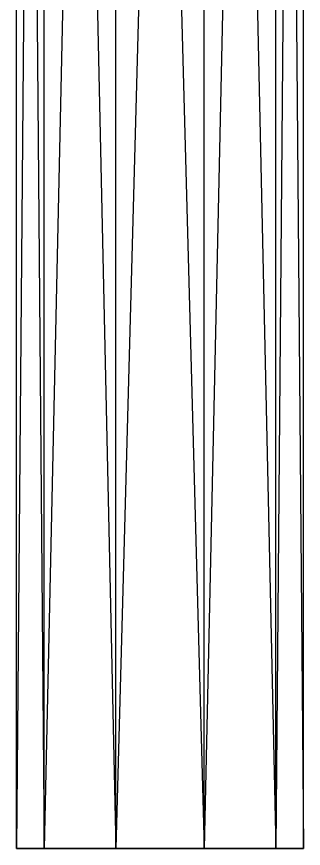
# Model space of a CAD drawing. Extents: x -3.3 to 26.7, y -2 to 14.5.
# Drawn here: x 8.03 to 8.43, y -2 to -0.841 of the extents above; entities that cross this region are included whole.
import ezdxf

# ---------------------------------------------------------------- set-up
doc = ezdxf.new("R2010")
doc.units = 0
doc.layers.add('UB3D', color=1, linetype='CONTINUOUS')

msp = doc.modelspace()

# ---------------------------------------------------------------- linework, layer by layer
at = {"layer": 'UB3D', "color": 254}
for points in [[(8.0678, -2, -12.684), (8.0678, 2.550101, -12.684), (8.0296, -2, -12.8016)], [(8.0678, 2.550101, -12.684), (8.0296, -2, -12.8016), (8.0296, 2.550101, -12.8016)], [(8.0296, -2, -12.8016), (8.0296, 2.550101, -12.8016), (8.0678, -2, -12.9192)], [(8.0296, 2.550101, -12.8016), (8.0678, -2, -12.9192), (8.0678, 2.550101, -12.9192)], [(8.0678, -2, -5.064), (8.0678, 2.550101, -5.064), (8.0296, -2, -5.1816)], [(8.0678, 2.550101, -5.064), (8.0296, -2, -5.1816), (8.0296, 2.550101, -5.1816)], [(8.0296, -2, -5.1816), (8.0296, 2.550101, -5.1816), (8.0678, -2, -5.2992)], [(8.0296, 2.550101, -5.1816), (8.0678, -2, -5.2992), (8.0678, 2.550101, -5.2992)], [(8.1678, -2, -12.6114), (8.1678, 2.550101, -12.6114), (8.0678, -2, -12.684)], [(8.1678, 2.550101, -12.6114), (8.0678, -2, -12.684), (8.0678, 2.550101, -12.684)], [(8.0678, -2, -12.9192), (8.0678, 2.550101, -12.9192), (8.1678, -2, -12.9918)], [(8.0678, 2.550101, -12.9192), (8.1678, -2, -12.9918), (8.1678, 2.550101, -12.9918)], [(8.1678, -2, -4.9914), (8.1678, 2.550101, -4.9914), (8.0678, -2, -5.064)], [(8.1678, 2.550101, -4.9914), (8.0678, -2, -5.064), (8.0678, 2.550101, -5.064)], [(8.0678, -2, -5.2992), (8.0678, 2.550101, -5.2992), (8.1678, -2, -5.3718)], [(8.0678, 2.550101, -5.2992), (8.1678, -2, -5.3718), (8.1678, 2.550101, -5.3718)], [(8.2914, -2, -12.6114), (8.2914, 2.550101, -12.6114), (8.1678, -2, -12.6114)], [(8.2914, 2.550101, -12.6114), (8.1678, -2, -12.6114), (8.1678, 2.550101, -12.6114)], [(8.1678, -2, -12.9918), (8.1678, 2.550101, -12.9918), (8.2914, -2, -12.9918)], [(8.1678, 2.550101, -12.9918), (8.2914, -2, -12.9918), (8.2914, 2.550101, -12.9918)], [(8.2914, -2, -4.9914), (8.2914, 2.550101, -4.9914), (8.1678, -2, -4.9914)], [(8.2914, 2.550101, -4.9914), (8.1678, -2, -4.9914), (8.1678, 2.550101, -4.9914)], [(8.1678, -2, -5.3718), (8.1678, 2.550101, -5.3718), (8.2914, -2, -5.3718)], [(8.1678, 2.550101, -5.3718), (8.2914, -2, -5.3718), (8.2914, 2.550101, -5.3718)], [(8.3914, -2, -12.684), (8.3914, 2.550101, -12.8016), (8.2914, -2, -12.6114)], [(8.3914, 2.550101, -12.8016), (8.2914, -2, -12.6114), (8.2914, 2.550101, -12.6114)], [(8.2914, -2, -12.9918), (8.2914, 2.550101, -12.9918), (8.3914, -2, -12.9192)], [(8.2914, 2.550101, -12.9918), (8.3914, -2, -12.9192), (8.3914, 2.550101, -12.9192)], [(8.3914, -2, -5.064), (8.3914, 2.550101, -5.1816), (8.2914, -2, -4.9914)], [(8.3914, 2.550101, -5.1816), (8.2914, -2, -4.9914), (8.2914, 2.550101, -4.9914)], [(8.2914, -2, -5.3718), (8.2914, 2.550101, -5.3718), (8.3914, -2, -5.2992)], [(8.2914, 2.550101, -5.3718), (8.3914, -2, -5.2992), (8.3914, 2.550101, -5.2992)], [(8.4296, -2, -12.8016), (8.4296, 2.550101, -12.8016), (8.3914, -2, -12.684)], [(8.4296, 2.550101, -12.8016), (8.3914, -2, -12.684), (8.3914, 2.550101, -12.8016)], [(8.3914, -2, -12.9192), (8.3914, 2.550101, -12.9192), (8.4296, -2, -12.8016)], [(8.3914, 2.550101, -12.9192), (8.4296, -2, -12.8016), (8.4296, 2.550101, -12.8016)], [(8.4296, -2, -5.1816), (8.4296, 2.550101, -5.1816), (8.3914, -2, -5.064)], [(8.4296, 2.550101, -5.1816), (8.3914, -2, -5.064), (8.3914, 2.550101, -5.1816)], [(8.3914, -2, -5.2992), (8.3914, 2.550101, -5.2992), (8.4296, -2, -5.1816)], [(8.3914, 2.550101, -5.2992), (8.4296, -2, -5.1816), (8.4296, 2.550101, -5.1816)], [(8.2296, -2, -12.8016), (8.0678, -2, -12.684), (8.0296, -2, -12.8016)], [(8.2296, -2, -12.8016), (8.0296, -2, -12.8016), (8.0678, -2, -12.9192)], [(8.2296, -2, -5.1816), (8.0678, -2, -5.064), (8.0296, -2, -5.1816)], [(8.2296, -2, -5.1816), (8.0296, -2, -5.1816), (8.0678, -2, -5.2992)], [(8.2296, -2, -12.8016), (8.1678, -2, -12.6114), (8.0678, -2, -12.684)], [(8.2296, -2, -12.8016), (8.0678, -2, -12.9192), (8.1678, -2, -12.9918)], [(8.2296, -2, -5.1816), (8.1678, -2, -4.9914), (8.0678, -2, -5.064)], [(8.2296, -2, -5.1816), (8.0678, -2, -5.2992), (8.1678, -2, -5.3718)], [(8.2296, -2, -12.8016), (8.2914, -2, -12.6114), (8.1678, -2, -12.6114)], [(8.2296, -2, -12.8016), (8.1678, -2, -12.9918), (8.2914, -2, -12.9918)], [(8.2296, -2, -5.1816), (8.2914, -2, -4.9914), (8.1678, -2, -4.9914)], [(8.2296, -2, -5.1816), (8.1678, -2, -5.3718), (8.2914, -2, -5.3718)], [(8.2296, -2, -12.8016), (8.4296, -2, -12.8016), (8.3914, -2, -12.684)], [(8.2296, -2, -12.8016), (8.3914, -2, -12.684), (8.2914, -2, -12.6114)], [(8.2296, -2, -12.8016), (8.2914, -2, -12.9918), (8.3914, -2, -12.9192)], [(8.2296, -2, -12.8016), (8.3914, -2, -12.9192), (8.4296, -2, -12.8016)], [(8.2296, -2, -5.1816), (8.4296, -2, -5.1816), (8.3914, -2, -5.064)], [(8.2296, -2, -5.1816), (8.3914, -2, -5.064), (8.2914, -2, -4.9914)], [(8.2296, -2, -5.1816), (8.2914, -2, -5.3718), (8.3914, -2, -5.2992)], [(8.2296, -2, -5.1816), (8.3914, -2, -5.2992), (8.4296, -2, -5.1816)]]:
    msp.add_3dface(points, dxfattribs=at)

doc.saveas('drawing.dxf')
